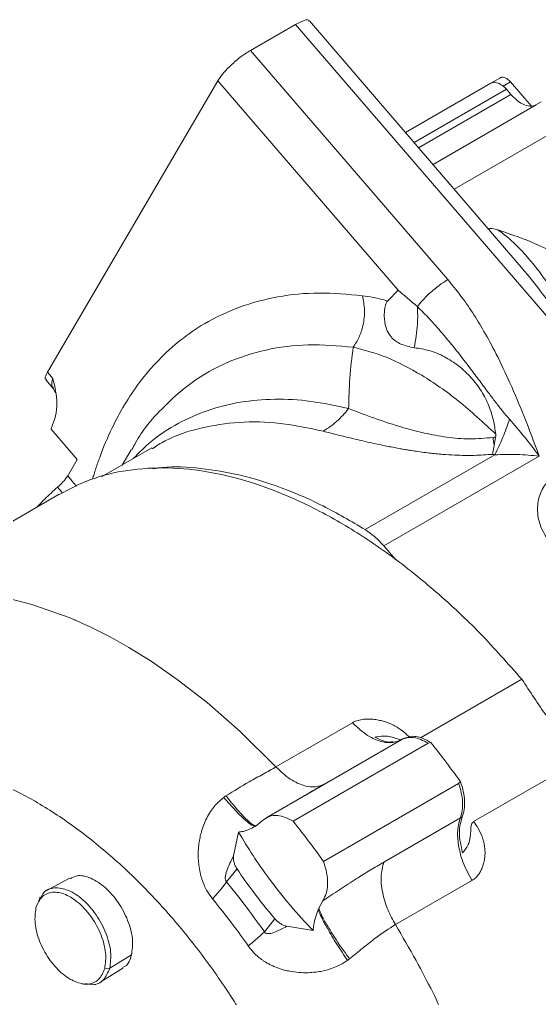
# Model space of a CAD drawing. Header units: millimetres. Extents: x 169 to 14583, y -399 to 10804.
# Drawn here: x 3686.6 to 3768.3, y 9271.6 to 9425.3 of the extents above; entities that cross this region are included whole.
import ezdxf

# ---------------------------------------------------------------- set-up
doc = ezdxf.new("R2010")
doc.units = ezdxf.units.MM
doc.header["$LTSCALE"] = 35

msp = doc.modelspace()

# ---------------------------------------------------------------- linework, layer by layer
at = {"color": 7, "linetype": 'Continuous', "lineweight": 18}
for p, q in [((3765.077, 9386.863), (3732.164, 9425.072)), ((3722.899, 9420.45), (3729.97, 9424.532)), ((3729.97, 9424.532), (3777.773, 9369.038)), ((3753.9, 9384.462), (3722.899, 9420.45)), ((3785.882, 9416.538), (3754.914, 9398.661)), ((3762.095, 9416.115), (3760.657, 9415.285)), ((3690.978, 9369.936), (3717.769, 9415.686)), ((3717.769, 9415.686), (3746.086, 9382.813)), ((3760.662, 9415.301), (3747.25, 9407.559)), ((3763.118, 9414.337), (3748.62, 9405.968)), ((3763.768, 9415.494), (3762.603, 9414.822)), ((3763.8, 9413.546), (3763.118, 9414.337)), ((3766.996, 9411.748), (3763.768, 9415.494)), ((3749.302, 9405.176), (3763.8, 9413.546)), ((3751.584, 9402.527), (3767.792, 9411.884)), ((3768.551, 9412.385), (3767.707, 9411.897)), ((3760.379, 9392.449), (3760.208, 9392.516)), ((3746.086, 9382.813), (3744.456, 9381.138)), ((3691.835, 9368.941), (3690.978, 9369.936)), ((3690.725, 9368.714), (3691.886, 9367.366)), ((3691.877, 9367.377), (3692.25, 9366.717)), ((3691.567, 9361.018), (3695.68, 9356.243)), ((3761.196, 9358.446), (3761.417, 9359.745)), ((3707.365, 9358.045), (3699.497, 9353.503)), ((3704.147, 9357.753), (3702.724, 9355.366)), ((3704.224, 9357.709), (3704.319, 9357.89)), ((3760.93, 9357.039), (3761.196, 9358.446)), ((3695.68, 9356.243), (3694.164, 9353.654)), ((3740.921, 9345.232), (3761.267, 9356.977)), ((3743.84, 9342.675), (3768.267, 9356.776)), ((3692.587, 9351.889), (3693.35, 9351.004)), ((3692.805, 9350.794), (3659.203, 9331.397)), ((3743.84, 9342.675), (3745.689, 9340.529)), ((3765.533, 9321.732), (3749.616, 9312.543)), ((3738.912, 9314.913), (3726.891, 9307.974)), ((3746.689, 9312.296), (3725.475, 9300.05)), ((3750.817, 9311.68), (3729.604, 9299.434)), ((3746.376, 9312.245), (3746.901, 9312.375)), ((3746.581, 9312.238), (3746.697, 9312.279)), ((3746.901, 9312.375), (3746.749, 9312.323)), ((3750.817, 9311.68), (3751.226, 9311.815)), ((3757.963, 9299.388), (3775.015, 9309.232)), ((3734.383, 9293.132), (3755.596, 9305.378)), ((3755.596, 9305.378), (3755.897, 9305.655)), ((3724.734, 9299.495), (3723.784, 9298.73)), ((3743.854, 9293.046), (3755.875, 9299.985)), ((3720.99, 9297.754), (3720.225, 9294.005)), ((3723.784, 9298.73), (3723.614, 9298.629)), ((3719.125, 9289.941), (3720.778, 9291.961)), ((3694.468, 9290.509), (3690.886, 9288.582)), ((3745.668, 9283.217), (3757.689, 9290.157)), ((3689.866, 9287.562), (3689.639, 9286.959)), ((3733.608, 9285.777), (3734.246, 9286.954)), ((3689.379, 9286.396), (3689.177, 9285.853)), ((3733.522, 9285.566), (3733.608, 9285.777)), ((3725.076, 9282.095), (3726.729, 9284.115)), ((3728.604, 9282.957), (3732.733, 9282.272)), ((3700.775, 9276.366), (3704.193, 9278.46)), ((3699.382, 9274.254), (3702.84, 9276.391)), ((3699.988, 9276.338), (3700.775, 9276.366)), ((3696.389, 9273.946), (3696.982, 9273.845))]:
    msp.add_line(p, q, dxfattribs=at)
at = {"color": 7, "linetype": 'Continuous', "lineweight": 18, "flags": 128}
for points in [[(3695.557, 9352.038), (3695.097, 9352.572), (3694.164, 9353.654)], [(3684.695, 9334.483), (3688.534, 9333.494), (3694.4, 9331.412), (3695.14, 9331.101), (3695.233, 9331.062), (3695.244, 9331.057), (3695.246, 9331.056), (3695.246, 9331.056), (3695.246, 9331.056), (3695.246, 9331.056), (3695.246, 9331.056), (3695.246, 9331.056), (3695.246, 9331.056), (3695.246, 9331.056), (3695.246, 9331.056), (3695.246, 9331.056), (3695.246, 9331.056), (3695.246, 9331.056), (3695.246, 9331.056), (3695.246, 9331.056), (3695.246, 9331.056), (3695.246, 9331.056), (3695.247, 9331.056), (3695.254, 9331.053), (3695.283, 9331.04), (3695.333, 9331.019), (3695.746, 9330.839), (3696.502, 9330.504), (3697.6, 9329.996), (3699.042, 9329.295), (3700.829, 9328.372), (3703.749, 9326.736), (3707.276, 9324.549), (3711.396, 9321.7), (3716.078, 9318.07), (3721.269, 9313.534), (3726.891, 9307.974)]]:
    msp.add_lwpolyline(points, dxfattribs=at)
at = {"color": 7, "linetype": 'Continuous', "lineweight": 18}
for points, knots in [([(3729.97, 9424.532), (3730.402, 9424.752), (3731.264, 9425.192), (3731.99, 9425.303), (3732.073, 9425.076), (3732.096, 9425.014)], [0, 0, 0, 0, 0.421837, 0.843581, 1, 1, 1, 1]), ([(3722.899, 9420.45), (3722.35, 9420.099), (3721.253, 9419.397), (3719.664, 9417.997), (3718.444, 9416.699), (3717.994, 9416.023), (3717.769, 9415.686)], [0, 0, 0, 0, 0.279619, 0.5592379, 0.779619, 1, 1, 1, 1]), ([(3763.768, 9415.494), (3763.608, 9415.657), (3763.288, 9415.983), (3762.804, 9416.209), (3762.393, 9416.257), (3762.194, 9416.162), (3762.095, 9416.115)], [0, 0, 0, 0, 0.2797435, 0.5594871, 0.7797435, 1, 1, 1, 1]), ([(3760.612, 9415.271), (3760.781, 9415.347), (3761.122, 9415.5), (3761.787, 9415.35), (3762.483, 9414.994), (3762.908, 9414.554), (3763.118, 9414.337)], [0, 0, 0, 0, 0.2465111, 0.4995612, 0.7529307, 1, 1, 1, 1]), ([(3767.792, 9411.884), (3767.471, 9411.789), (3766.828, 9411.6), (3765.714, 9411.962), (3764.676, 9412.624), (3764.092, 9413.238), (3763.8, 9413.546)], [0, 0, 0, 0, 0.27977305, 0.55954606, 0.77977303, 1, 1, 1, 1]), ([(3761.774, 9392.269), (3761.48, 9392.354), (3761.101, 9392.462), (3760.628, 9392.5), (3760.476, 9392.482), (3760.414, 9392.466), (3760.391, 9392.455), (3760.379, 9392.449)], [0, 0, 0, 0, 0.675922, 0.8717954, 0.9414306, 0.9715535, 1, 1, 1, 1]), ([(3761.774, 9392.269), (3762.351, 9391.841), (3763.568, 9390.939), (3765.304, 9389.259), (3767.095, 9387.251), (3769.017, 9384.752), (3771.086, 9381.677), (3773.252, 9378.025), (3775.514, 9373.79), (3776.981, 9370.704), (3777.773, 9369.038)], [0, 0, 0, 0, 0.0813061, 0.1713613, 0.2704143, 0.3785854, 0.5132701, 0.6640892, 0.818727, 1, 1, 1, 1]), ([(3782.943, 9380.927), (3782.21, 9381.485), (3780.81, 9382.551), (3778.761, 9383.973), (3776.9, 9385.187), (3775.237, 9386.206), (3773.785, 9387.047), (3771.021, 9388.563), (3767.014, 9390.495), (3763.457, 9391.699), (3761.774, 9392.269)], [0, 0, 0, 0, 0.1091573, 0.2084611, 0.2976255, 0.3764508, 0.4448071, 0.5026175, 0.7647233, 1, 1, 1, 1]), ([(3777.773, 9369.038), (3776.268, 9371.401), (3773.259, 9376.122), (3769.043, 9382.066), (3766.208, 9385.495), (3765.077, 9386.863)], [0, 0, 0, 0, 0.375728, 0.7509202, 1, 1, 1, 1]), ([(3753.9, 9384.462), (3753.443, 9384.175), (3752.494, 9383.577), (3751.07, 9382.381), (3749.892, 9381.213), (3749.377, 9380.558), (3749.126, 9380.238)], [0, 0, 0, 0, 0.2664008, 0.5541815, 0.7823297, 1, 1, 1, 1]), ([(3768.267, 9356.776), (3767.491, 9358.839), (3766.044, 9362.686), (3763.812, 9368.029), (3761.703, 9372.497), (3759.72, 9376.177), (3757.829, 9379.256), (3755.949, 9381.978), (3754.569, 9383.651), (3753.9, 9384.462)], [0, 0, 0, 0, 0.2171172, 0.4049743, 0.5651133, 0.6936759, 0.8026369, 0.9042827, 1, 1, 1, 1]), ([(3698.074, 9353.151), (3698.152, 9353.413), (3698.32, 9353.975), (3698.592, 9354.824), (3698.887, 9355.701), (3699.657, 9357.864), (3700.979, 9361.008), (3703.069, 9364.888), (3705.5, 9368.511), (3708.406, 9371.93), (3711.835, 9375.039), (3716.027, 9377.914), (3721.098, 9380.306), (3727.137, 9381.907), (3733.587, 9382.574), (3738.18, 9382.154), (3740.478, 9381.943)], [0, 0, 0, 0, 0.0127944, 0.0274864, 0.0421803, 0.0568785, 0.1377357, 0.2099011, 0.282112, 0.3679917, 0.4539032, 0.539885, 0.6549142, 0.7698957, 0.884898, 1, 1, 1, 1]), ([(3749.126, 9380.238), (3748.549, 9380.721), (3747.524, 9381.58), (3746.523, 9382.438), (3746.086, 9382.813)], [0, 0, 0, 0, 0.5632777, 1, 1, 1, 1]), ([(3740.478, 9381.943), (3740.626, 9381.21), (3740.93, 9379.696), (3740.67, 9377.402), (3740.023, 9375.38), (3739.36, 9374.356), (3739.033, 9373.85)], [0, 0, 0, 0, 0.2668715, 0.5513985, 0.778485, 1, 1, 1, 1]), ([(3744.456, 9381.138), (3743.704, 9381.326), (3742.362, 9381.663), (3741.054, 9381.857), (3740.478, 9381.943)], [0, 0, 0, 0, 0.5598508, 1, 1, 1, 1]), ([(3744.456, 9381.138), (3744.379, 9381.031), (3744.228, 9380.82), (3744.077, 9380.379), (3743.976, 9379.876), (3743.916, 9379.218), (3743.916, 9378.395), (3744.043, 9377.374), (3744.368, 9376.325), (3745.142, 9375.193), (3746.516, 9374.213), (3747.903, 9373.925), (3748.626, 9373.775)], [0, 0, 0, 0, 0.0509202, 0.0999863, 0.1476819, 0.1952039, 0.2683859, 0.3436122, 0.4434067, 0.5599793, 0.7706184, 1, 1, 1, 1]), ([(3748.626, 9373.775), (3748.845, 9375.006), (3749.234, 9377.195), (3749.159, 9379.311), (3749.126, 9380.238)], [0, 0, 0, 0, 0.5621851, 1, 1, 1, 1]), ([(3763.595, 9362.544), (3763.244, 9362.953), (3762.499, 9363.821), (3761.415, 9365.222), (3760.203, 9366.816), (3758.892, 9368.58), (3757.241, 9370.782), (3755.31, 9373.296), (3753.177, 9375.9), (3751.136, 9378.217), (3749.777, 9379.583), (3749.126, 9380.238)], [0, 0, 0, 0, 0.0702457, 0.14924, 0.2344636, 0.3365547, 0.4426354, 0.6016244, 0.7577154, 0.8839201, 1, 1, 1, 1]), ([(3704.319, 9357.89), (3704.484, 9358.212), (3705.724, 9360.627), (3708.823, 9364.222), (3713.599, 9368.518), (3719.134, 9371.631), (3725.261, 9373.599), (3731.89, 9374.474), (3736.652, 9374.058), (3739.033, 9373.85)], [0, 0, 0, 0, 0.0249339, 0.1874449, 0.3499559, 0.5124669, 0.674978, 0.837489, 1, 1, 1, 1]), ([(3739.033, 9373.85), (3738.829, 9372.235), (3738.427, 9369.043), (3738.349, 9365.815), (3738.311, 9364.221)], [0, 0, 0, 0, 0.5060258, 1, 1, 1, 1]), ([(3739.033, 9373.85), (3740.76, 9373.404), (3744.284, 9372.493), (3749.879, 9369.553), (3755.677, 9365.551), (3759.485, 9362.014), (3761.425, 9360.213)], [0, 0, 0, 0, 0.2355463, 0.4806743, 0.7354678, 1, 1, 1, 1]), ([(3761.425, 9360.213), (3761.324, 9360.934), (3761.123, 9362.381), (3760.401, 9364.712), (3759.236, 9367.009), (3757.602, 9369.153), (3755.616, 9370.997), (3753.389, 9372.421), (3751.056, 9373.415), (3749.427, 9373.656), (3748.626, 9373.775)], [0, 0, 0, 0, 0.1119323, 0.2245928, 0.3466552, 0.4736801, 0.6057474, 0.7400647, 0.8722216, 1, 1, 1, 1]), ([(3690.978, 9369.936), (3690.779, 9369.549), (3690.49, 9368.986), (3690.737, 9368.839), (3690.815, 9368.793)], [0, 0, 0, 0, 0.6879649, 1, 1, 1, 1]), ([(3691.956, 9367.422), (3691.838, 9367.544), (3691.532, 9367.86), (3691.72, 9368.53), (3691.835, 9368.941)], [0, 0, 0, 0, 0.38585371, 1, 1, 1, 1]), ([(3692.274, 9363.088), (3692.38, 9363.732), (3692.664, 9365.459), (3692.155, 9367.599), (3691.835, 9368.941)], [0, 0, 0, 0, 0.37292768, 1, 1, 1, 1]), ([(3738.311, 9364.221), (3736.323, 9364.656), (3732.346, 9365.526), (3726.653, 9365.814), (3721.234, 9365.351), (3716.152, 9364.077), (3711.476, 9361.993), (3707.532, 9359.458), (3705.386, 9357.298), (3704.467, 9356.372)], [0, 0, 0, 0, 0.1481529, 0.2963057, 0.4444586, 0.5926115, 0.7407643, 0.8889172, 1, 1, 1, 1]), ([(3760.988, 9359.687), (3759.767, 9359.58), (3757.33, 9359.364), (3753.647, 9359.701), (3750.178, 9360.349), (3746.319, 9361.37), (3742.232, 9362.723), (3739.624, 9363.72), (3738.311, 9364.221)], [0, 0, 0, 0, 0.13719504, 0.27386916, 0.41185219, 0.55164822, 0.77436392, 1, 1, 1, 1]), ([(3692.274, 9363.088), (3692.138, 9362.706), (3691.895, 9362.023), (3691.667, 9361.325), (3691.567, 9361.018)], [0, 0, 0, 0, 0.5599969, 1, 1, 1, 1]), ([(3707.437, 9357.922), (3708.114, 9358.353), (3710.436, 9359.831), (3715.005, 9361.279), (3721.04, 9362.23), (3727.498, 9362.12), (3732.048, 9361.153), (3734.322, 9360.67)], [0, 0, 0, 0, 0.09346631, 0.32009973, 0.54673315, 0.77336658, 1, 1, 1, 1]), ([(3761.267, 9356.977), (3761.704, 9357.832), (3762.506, 9359.399), (3763.255, 9361.561), (3763.595, 9362.544)], [0, 0, 0, 0, 0.5452743, 1, 1, 1, 1]), ([(3768.267, 9356.776), (3767.991, 9357.147), (3767.23, 9358.164), (3765.691, 9360.128), (3764.388, 9361.631), (3763.595, 9362.544)], [0, 0, 0, 0, 0.1833797, 0.5037489, 1, 1, 1, 1]), ([(3734.322, 9360.67), (3735.101, 9360.472), (3736.527, 9360.109), (3738.974, 9359.508), (3741.415, 9358.94), (3743.847, 9358.418), (3745.603, 9358.076), (3746.806, 9357.861), (3747.538, 9357.737), (3748.154, 9357.638), (3749.285, 9357.464), (3750.917, 9357.243), (3753.038, 9357.031), (3755.394, 9356.884), (3758.018, 9356.835), (3759.977, 9356.972), (3760.93, 9357.039)], [0, 0, 0, 0, 0.1114718, 0.2043065, 0.3230955, 0.4152392, 0.4900832, 0.5209648, 0.547447, 0.569503, 0.587109, 0.6678318, 0.7398978, 0.8031324, 0.9042995, 1, 1, 1, 1]), ([(3761.417, 9359.745), (3761.337, 9359.734), (3761.194, 9359.715), (3761.051, 9359.696), (3760.988, 9359.687)], [0, 0, 0, 0, 0.5599934, 1, 1, 1, 1]), ([(3760.988, 9359.687), (3761.026, 9359.447), (3761.094, 9359.018), (3761.165, 9358.621), (3761.196, 9358.446)], [0, 0, 0, 0, 0.56, 1, 1, 1, 1]), ([(3761.425, 9360.213), (3761.432, 9360.133), (3761.445, 9359.976), (3761.426, 9359.821), (3761.417, 9359.745)], [0, 0, 0, 0, 0.5095546, 1, 1, 1, 1]), ([(3760.93, 9357.039), (3760.992, 9357.027), (3761.104, 9357.006), (3761.217, 9356.986), (3761.267, 9356.977)], [0, 0, 0, 0, 0.5592985, 1, 1, 1, 1]), ([(3761.267, 9356.977), (3762.448, 9357.008), (3764.827, 9357.072), (3767.115, 9356.875), (3768.267, 9356.776)], [0, 0, 0, 0, 0.4963087, 1, 1, 1, 1]), ([(3692.824, 9350.758), (3694.442, 9351.597), (3697.801, 9353.34), (3703.568, 9354.691), (3709.877, 9355.087), (3716.559, 9354.383), (3723.508, 9352.618), (3730.638, 9349.803), (3737.848, 9345.982), (3745.047, 9341.21), (3752.127, 9335.529), (3759.03, 9329.08), (3763.368, 9324.179), (3765.533, 9321.732)], [0, 0, 0, 0, 0.084945, 0.176375, 0.2677984, 0.359486, 0.4509166, 0.54234, 0.6340276, 0.7254582, 0.8168806, 0.9085645, 1, 1, 1, 1]), ([(3707.529, 9354.76), (3708.045, 9354.839), (3710.425, 9355.203), (3715.027, 9354.93), (3721.259, 9353.921), (3727.718, 9351.919), (3734.298, 9349.111), (3738.713, 9346.525), (3740.921, 9345.232)], [0, 0, 0, 0, 0.0524205, 0.2419364, 0.4314523, 0.6209682, 0.8104841, 1, 1, 1, 1]), ([(3694.164, 9353.654), (3693.949, 9353.343), (3693.564, 9352.787), (3692.886, 9352.164), (3692.587, 9351.889)], [0, 0, 0, 0, 0.5589735, 1, 1, 1, 1]), ([(3771.163, 9353.974), (3770.527, 9353.512), (3769.257, 9352.588), (3768.182, 9350.536), (3767.852, 9348.064), (3768.481, 9345.241), (3769.762, 9343.457), (3770.402, 9342.566)], [0, 0, 0, 0, 0.1867533, 0.3735952, 0.5603225, 0.7801874, 1, 1, 1, 1]), ([(3689.444, 9348.854), (3689.806, 9349.242), (3690.758, 9350.261), (3691.887, 9351.266), (3692.587, 9351.889)], [0, 0, 0, 0, 0.3800888, 1, 1, 1, 1]), ([(3740.921, 9345.232), (3741.489, 9344.839), (3742.503, 9344.137), (3743.432, 9343.122), (3743.84, 9342.675)], [0, 0, 0, 0, 0.5597723, 1, 1, 1, 1]), ([(3775.015, 9309.232), (3774.058, 9310.301), (3772.145, 9312.439), (3768.91, 9316.565), (3766.814, 9319.772), (3765.533, 9321.732)], [0, 0, 0, 0, 0.2800606, 0.5601211, 1, 1, 1, 1]), ([(3747.779, 9312.702), (3747.618, 9312.87), (3747.193, 9313.314), (3746.593, 9313.778), (3746.029, 9314.149), (3745.69, 9314.349), (3745.195, 9314.611), (3744.627, 9314.866), (3743.91, 9315.115), (3743.185, 9315.307), (3742.393, 9315.444), (3741.72, 9315.493), (3741.208, 9315.492), (3740.93, 9315.476), (3740.761, 9315.461), (3740.55, 9315.441), (3740.087, 9315.37), (3739.47, 9315.203), (3739.072, 9314.996), (3738.912, 9314.913)], [0, 0, 0, 0, 0.07011237, 0.18529661, 0.22352917, 0.26937146, 0.30099742, 0.38828614, 0.45234702, 0.52538128, 0.61170761, 0.69498422, 0.73269241, 0.77197707, 0.7833999, 0.78696511, 0.84017045, 0.93599232, 1, 1, 1, 1]), ([(3738.912, 9314.913), (3739.7, 9314.187), (3741.263, 9312.745), (3743.506, 9311.837), (3745.304, 9311.698), (3746.168, 9312.064), (3746.581, 9312.238)], [0, 0, 0, 0, 0.2957171, 0.5867288, 0.8022131, 1, 1, 1, 1]), ([(3742.448, 9312.653), (3743.105, 9312.754), (3744.383, 9312.952), (3745.724, 9312.476), (3746.376, 9312.245)], [0, 0, 0, 0, 0.5139476, 1, 1, 1, 1]), ([(3742.448, 9312.653), (3743.331, 9312.217), (3744.371, 9311.703), (3745.172, 9311.941), (3745.293, 9311.977)], [0, 0, 0, 0, 0.8491885, 1, 1, 1, 1]), ([(3745.467, 9311.842), (3745.333, 9311.833), (3745.129, 9311.819), (3745.135, 9311.85), (3745.137, 9311.861)], [0, 0, 0, 0, 0.6590653, 1, 1, 1, 1]), ([(3747.471, 9312.594), (3747.282, 9312.542), (3746.928, 9312.444), (3746.611, 9312.256), (3746.463, 9312.169)], [0, 0, 0, 0, 0.5327611, 1, 1, 1, 1]), ([(3746.697, 9312.279), (3746.953, 9312.39), (3747.503, 9312.629), (3748.516, 9312.614), (3749.646, 9312.336), (3750.427, 9311.899), (3750.817, 9311.68)], [0, 0, 0, 0, 0.2252966, 0.4835311, 0.7417655, 1, 1, 1, 1]), ([(3751.226, 9311.815), (3750.826, 9312.043), (3750.027, 9312.5), (3748.875, 9312.776), (3748.004, 9312.813), (3747.588, 9312.636), (3747.473, 9312.588)], [0, 0, 0, 0, 0.2958249, 0.5916437, 0.8874581, 1, 1, 1, 1]), ([(3755.897, 9305.655), (3755.041, 9306.825), (3753.512, 9308.913), (3751.924, 9310.928), (3751.226, 9311.815)], [0, 0, 0, 0, 0.5599923, 1, 1, 1, 1]), ([(3637.271, 9279.439), (3637.921, 9281.384), (3639.215, 9285.257), (3641.585, 9290.616), (3644.327, 9295.517), (3647.53, 9299.83), (3651.216, 9303.469), (3655.411, 9306.321), (3660.118, 9308.266), (3665.305, 9309.193), (3670.885, 9309.093), (3676.766, 9307.967), (3682.85, 9305.833), (3689.037, 9302.726), (3695.225, 9298.699), (3701.311, 9293.817), (3707.195, 9288.161), (3712.778, 9281.826), (3717.97, 9274.915), (3722.684, 9267.542), (3726.842, 9259.831), (3730.376, 9251.908), (3733.226, 9243.903), (3735.348, 9235.951), (3736.776, 9228.158), (3737.555, 9220.595), (3737.743, 9213.3), (3737.387, 9206.297), (3736.594, 9199.545), (3735.747, 9195.275), (3735.321, 9193.132)], [0, 0, 0, 0, 0.0364249, 0.0725505, 0.1084422, 0.1441717, 0.1798046, 0.2153916, 0.2509638, 0.2865339, 0.3221039, 0.357674, 0.393244, 0.4288141, 0.4643841, 0.4999542, 0.5355242, 0.5710943, 0.6066643, 0.6422344, 0.6778044, 0.7133745, 0.7489445, 0.7845181, 0.8201096, 0.8557523, 0.8914969, 0.9274079, 0.9635545, 1, 1, 1, 1]), ([(3726.891, 9307.974), (3726.233, 9307.599), (3724.911, 9306.846), (3722.24, 9305.406), (3720.256, 9304.189), (3719.035, 9303.44)], [0, 0, 0, 0, 0.2761387, 0.5546099, 1, 1, 1, 1]), ([(3726.891, 9307.974), (3727.635, 9307.283), (3729.121, 9305.902), (3731.305, 9304.95), (3733.169, 9304.731), (3734.097, 9305.11), (3734.56, 9305.299)], [0, 0, 0, 0, 0.2797883, 0.5595767, 0.7797883, 1, 1, 1, 1]), ([(3734.56, 9305.299), (3733.842, 9304.884), (3732.487, 9304.103), (3731.07, 9303.281), (3730.405, 9302.896)], [0, 0, 0, 0, 0.5306278, 1, 1, 1, 1]), ([(3755.897, 9305.655), (3756.061, 9305.144), (3756.389, 9304.114), (3756.563, 9302.635), (3756.532, 9301.261), (3756.293, 9300.519), (3756.174, 9300.15)], [0, 0, 0, 0, 0.2483803, 0.4996479, 0.7512034, 1, 1, 1, 1]), ([(3718.693, 9303.198), (3718.188, 9302.762), (3717.412, 9302.091), (3716.572, 9300.938), (3715.805, 9299.625), (3715.277, 9298.246), (3714.944, 9296.889), (3714.777, 9295.912), (3714.664, 9294.683), (3714.672, 9293.46), (3714.811, 9292.194), (3715.013, 9291.153), (3715.41, 9289.848), (3715.994, 9288.532), (3716.637, 9287.667), (3716.916, 9287.292)], [0, 0, 0, 0, 0.113487, 0.1747305, 0.242252, 0.372177, 0.423703, 0.4796882, 0.5405039, 0.6334542, 0.6869613, 0.7569055, 0.8132341, 0.9191166, 1, 1, 1, 1]), ([(3719.035, 9303.44), (3718.97, 9303.396), (3718.854, 9303.318), (3718.742, 9303.235), (3718.693, 9303.198)], [0, 0, 0, 0, 0.5609766, 1, 1, 1, 1]), ([(3718.693, 9303.198), (3719.325, 9302.478), (3720.619, 9301.008), (3722.102, 9299.57), (3723.132, 9298.75), (3723.455, 9298.669), (3723.614, 9298.629)], [0, 0, 0, 0, 0.2742846, 0.5605099, 0.7846114, 1, 1, 1, 1]), ([(3719.035, 9303.44), (3719.638, 9302.692), (3720.879, 9301.151), (3722.317, 9299.646), (3723.326, 9298.801), (3723.633, 9298.754), (3723.784, 9298.73)], [0, 0, 0, 0, 0.2690144, 0.5542991, 0.7805897, 1, 1, 1, 1]), ([(3724.734, 9299.495), (3725.074, 9299.767), (3725.754, 9300.313), (3727.051, 9300.416), (3728.357, 9300.127), (3729.188, 9299.665), (3729.604, 9299.434)], [0, 0, 0, 0, 0.279846, 0.5596921, 0.779846, 1, 1, 1, 1]), ([(3729.604, 9299.434), (3730.512, 9298.278), (3732.136, 9296.214), (3733.696, 9294.074), (3734.383, 9293.132)], [0, 0, 0, 0, 0.559992, 1, 1, 1, 1]), ([(3757.689, 9290.157), (3757.174, 9291.126), (3756.143, 9293.064), (3755.477, 9295.869), (3755.375, 9298.243), (3755.708, 9299.404), (3755.875, 9299.985)], [0, 0, 0, 0, 0.2797883, 0.5595767, 0.7797883, 1, 1, 1, 1]), ([(3756.174, 9300.15), (3755.943, 9299.364), (3755.472, 9297.756), (3755.969, 9295.595), (3756.224, 9294.49)], [0, 0, 0, 0, 0.4884438, 1, 1, 1, 1]), ([(3755.875, 9299.985), (3755.929, 9300.015), (3756.046, 9300.081), (3756.129, 9300.125), (3756.174, 9300.15)], [0, 0, 0, 0, 0.4650023, 1, 1, 1, 1]), ([(3756.224, 9294.49), (3756.595, 9294.961), (3757.382, 9295.958), (3757.506, 9297.597), (3757.517, 9298.744), (3757.738, 9299.226), (3757.893, 9299.338), (3757.963, 9299.388)], [0, 0, 0, 0, 0.335151, 0.7093021, 0.8988289, 0.9543524, 1, 1, 1, 1]), ([(3757.689, 9290.157), (3757.841, 9290.247), (3758.224, 9290.475), (3758.651, 9290.97), (3759.031, 9291.542), (3759.32, 9292.137), (3759.548, 9292.824), (3759.682, 9293.511), (3759.744, 9294.118), (3759.753, 9294.655), (3759.713, 9295.212), (3759.634, 9295.77), (3759.514, 9296.304), (3759.262, 9297.159), (3758.783, 9298.228), (3758.208, 9299.042), (3757.963, 9299.388)], [0, 0, 0, 0, 0.0574507, 0.1443926, 0.2076541, 0.2753365, 0.3497323, 0.4282428, 0.4834919, 0.5289945, 0.5830527, 0.6421876, 0.6874081, 0.7348731, 0.8871555, 1, 1, 1, 1]), ([(3723.614, 9298.629), (3723.284, 9298.453), (3722.69, 9298.134), (3721.806, 9297.849), (3721.24, 9297.783), (3720.99, 9297.754)], [0, 0, 0, 0, 0.409196, 0.7391742, 1, 1, 1, 1]), ([(3732.733, 9282.272), (3731.527, 9283.563), (3729.114, 9286.146), (3725.987, 9290.149), (3723.264, 9294.023), (3721.748, 9296.51), (3720.99, 9297.754)], [0, 0, 0, 0, 0.2799757, 0.5599514, 0.7799757, 1, 1, 1, 1]), ([(3720.225, 9294.005), (3719.836, 9293.242), (3719.298, 9292.184), (3718.939, 9290.931), (3718.933, 9290.422), (3718.959, 9290.23), (3719.013, 9290.088), (3719.072, 9289.996), (3719.107, 9289.959), (3719.125, 9289.941)], [0, 0, 0, 0, 0.6168377, 0.8553606, 0.9001421, 0.93786, 0.9698407, 0.9848529, 1, 1, 1, 1]), ([(3734.246, 9286.954), (3734.451, 9287.322), (3734.865, 9288.064), (3735.042, 9289.601), (3734.938, 9291.309), (3734.567, 9292.528), (3734.383, 9293.132)], [0, 0, 0, 0, 0.2479082, 0.4997625, 0.7517907, 1, 1, 1, 1]), ([(3734.246, 9286.954), (3735.131, 9287.541), (3736.919, 9288.726), (3739.388, 9290.333), (3741.708, 9291.786), (3743.138, 9292.626), (3743.854, 9293.046)], [0, 0, 0, 0, 0.2669692, 0.5387986, 0.7692094, 1, 1, 1, 1]), ([(3743.854, 9293.046), (3743.657, 9292.292), (3743.262, 9290.784), (3743.614, 9288.074), (3744.428, 9285.485), (3745.255, 9283.973), (3745.668, 9283.217)], [0, 0, 0, 0, 0.2797883, 0.5595767, 0.7797883, 1, 1, 1, 1]), ([(3726.729, 9284.115), (3725.566, 9285.517), (3723.49, 9288.021), (3721.607, 9290.757), (3720.778, 9291.961)], [0, 0, 0, 0, 0.5598636, 1, 1, 1, 1]), ([(3704.193, 9278.46), (3704.301, 9279.272), (3704.518, 9280.895), (3703.709, 9283.914), (3702.182, 9286.798), (3700.083, 9289.191), (3697.784, 9290.656), (3695.775, 9291.117), (3694.887, 9290.592), (3694.535, 9290.384)], [0, 0, 0, 0, 0.1502277, 0.3004554, 0.450683, 0.6009107, 0.7511384, 0.9013661, 1, 1, 1, 1]), ([(3716.916, 9287.292), (3717.424, 9287.838), (3718.309, 9288.792), (3718.881, 9289.597), (3719.125, 9289.941)], [0, 0, 0, 0, 0.5731881, 1, 1, 1, 1]), ([(3719.125, 9289.941), (3720.268, 9288.515), (3722.308, 9285.969), (3724.23, 9283.279), (3725.076, 9282.095)], [0, 0, 0, 0, 0.5599435, 1, 1, 1, 1]), ([(3699.988, 9276.338), (3700.09, 9277.121), (3700.293, 9278.685), (3699.525, 9281.589), (3698.046, 9284.362), (3696.038, 9286.664), (3693.802, 9288.097), (3691.698, 9288.478), (3689.983, 9287.76), (3689.445, 9286.489), (3689.177, 9285.853)], [0, 0, 0, 0, 0.124997, 0.2499976, 0.3749954, 0.4999961, 0.6249939, 0.7499947, 0.8749591, 1, 1, 1, 1]), ([(3700.775, 9276.366), (3700.885, 9277.19), (3701.105, 9278.838), (3700.285, 9281.9), (3698.733, 9284.83), (3696.612, 9287.246), (3694.248, 9288.78), (3692.057, 9289.133), (3690.52, 9288.632), (3690.091, 9287.718), (3689.965, 9287.449)], [0, 0, 0, 0, 0.134817, 0.269634, 0.404451, 0.539268, 0.674085, 0.808902, 0.943719, 1, 1, 1, 1]), ([(3716.916, 9287.292), (3717.997, 9285.942), (3719.928, 9283.533), (3721.747, 9280.988), (3722.547, 9279.868)], [0, 0, 0, 0, 0.5599809, 1, 1, 1, 1]), ([(3689.177, 9285.853), (3689.075, 9285.071), (3688.871, 9283.506), (3689.639, 9280.603), (3691.119, 9277.829), (3693.127, 9275.527), (3695.362, 9274.094), (3697.467, 9273.713), (3699.182, 9274.431), (3699.719, 9275.703), (3699.988, 9276.338)], [0, 0, 0, 0, 0.124997, 0.2499976, 0.3749954, 0.4999961, 0.6249939, 0.7499947, 0.8749591, 1, 1, 1, 1]), ([(3732.733, 9282.272), (3732.765, 9282.587), (3732.839, 9283.301), (3733.096, 9284.412), (3733.37, 9285.154), (3733.522, 9285.566)], [0, 0, 0, 0, 0.2601601, 0.5900581, 1, 1, 1, 1]), ([(3738.115, 9277.591), (3737.551, 9278.446), (3736.387, 9280.211), (3735.011, 9282.536), (3734.016, 9284.39), (3733.685, 9285.177), (3733.522, 9285.566)], [0, 0, 0, 0, 0.26787287, 0.55245551, 0.77909144, 1, 1, 1, 1]), ([(3738.451, 9277.841), (3737.823, 9278.717), (3736.54, 9280.505), (3735.071, 9282.841), (3734.062, 9284.655), (3733.757, 9285.409), (3733.608, 9285.777)], [0, 0, 0, 0, 0.2746154, 0.5613205, 0.7853844, 1, 1, 1, 1]), ([(3722.547, 9279.868), (3723.101, 9280.326), (3724.091, 9281.144), (3724.775, 9281.805), (3725.076, 9282.095)], [0, 0, 0, 0, 0.56, 1, 1, 1, 1]), ([(3725.076, 9282.095), (3725.09, 9282.072), (3725.118, 9282.025), (3725.172, 9281.965), (3725.236, 9281.911), (3725.355, 9281.845), (3725.556, 9281.8), (3726.079, 9281.802), (3727.108, 9282.16), (3728.009, 9282.64), (3728.604, 9282.957)], [0, 0, 0, 0, 0.0154226, 0.0307397, 0.0466828, 0.0654519, 0.1181436, 0.1948139, 0.4677785, 1, 1, 1, 1]), ([(3738.451, 9277.841), (3739.163, 9278.415), (3740.575, 9279.552), (3742.979, 9281.502), (3744.652, 9282.569), (3745.668, 9283.217)], [0, 0, 0, 0, 0.2850962, 0.565709, 1, 1, 1, 1]), ([(3745.668, 9283.217), (3746.769, 9281.344), (3748.821, 9277.853), (3751.415, 9272.87), (3753.456, 9268.631), (3755.002, 9265.163), (3756.297, 9262.071), (3757.649, 9258.636), (3759.134, 9254.512), (3760.561, 9250.052), (3761.724, 9245.913), (3762.562, 9242.509), (3763.158, 9239.779), (3763.492, 9238.069), (3763.679, 9237.048), (3763.76, 9236.586), (3763.835, 9236.153), (3763.903, 9235.746), (3763.965, 9235.367), (3764.236, 9233.664), (3764.63, 9230.704), (3764.979, 9226.588), (3765.121, 9222.711), (3765.074, 9219.074), (3764.866, 9215.669), (3764.322, 9211.034), (3763.66, 9207.055), (3762.709, 9204.346), (3762.544, 9203.876)], [0, 0, 0, 0, 0.07136647, 0.13294813, 0.1847434, 0.22675094, 0.25896967, 0.2966208, 0.35064026, 0.40729717, 0.45710116, 0.50005164, 0.53083383, 0.55677939, 0.56277552, 0.56843987, 0.57377242, 0.57877319, 0.58344218, 0.58777939, 0.64175852, 0.69351394, 0.74304877, 0.79036659, 0.83547152, 0.87836831, 0.97888331, 1, 1, 1, 1]), ([(3722.547, 9279.868), (3722.832, 9279.498), (3723.493, 9278.642), (3724.441, 9277.867), (3725.208, 9277.363), (3725.646, 9277.105), (3726.148, 9276.847), (3726.782, 9276.563), (3727.478, 9276.304), (3728.271, 9276.072), (3729.711, 9275.747), (3731.373, 9275.615), (3733.101, 9275.742), (3734.607, 9275.991), (3736.34, 9276.506), (3737.558, 9277.251), (3738.115, 9277.591)], [0, 0, 0, 0, 0.0800236, 0.18549, 0.2120389, 0.2421231, 0.2755357, 0.3121066, 0.3657254, 0.4075292, 0.4587187, 0.6272919, 0.6968139, 0.7573484, 0.8891393, 1, 1, 1, 1]), ([(3702.785, 9276.494), (3702.93, 9276.548), (3703.662, 9276.82), (3703.956, 9277.73), (3704.193, 9278.46)], [0, 0, 0, 0, 0.1973528, 1, 1, 1, 1]), ([(3738.115, 9277.591), (3738.178, 9277.636), (3738.292, 9277.717), (3738.403, 9277.803), (3738.451, 9277.841)], [0, 0, 0, 0, 0.559009, 1, 1, 1, 1]), ([(3696.945, 9273.99), (3697.322, 9273.896), (3698.44, 9273.618), (3699.924, 9274.381), (3700.492, 9275.705), (3700.775, 9276.366)], [0, 0, 0, 0, 0.2027836, 0.6013918, 1, 1, 1, 1])]:
    msp.add_open_spline(points, degree=3, knots=knots, dxfattribs=at)
for points in [[(3738.311, 9364.221), (3737.698, 9363.505), (3736.472, 9362.072), (3735.039, 9361.137), (3734.322, 9360.67)], [(3755.596, 9305.378), (3755.754, 9304.875), (3756.068, 9303.869), (3756.245, 9302.424), (3756.212, 9301.085), (3755.987, 9300.352), (3755.875, 9299.985)], [(3720.778, 9291.961), (3720.682, 9292.122), (3720.489, 9292.443), (3720.306, 9292.962), (3720.204, 9293.49), (3720.218, 9293.833), (3720.225, 9294.005)], [(3728.604, 9282.957), (3728.426, 9283.011), (3728.069, 9283.12), (3727.568, 9283.388), (3727.108, 9283.716), (3726.855, 9283.982), (3726.729, 9284.115)]]:
    msp.add_open_spline(points, degree=3, dxfattribs=at)

doc.saveas('drawing.dxf')
